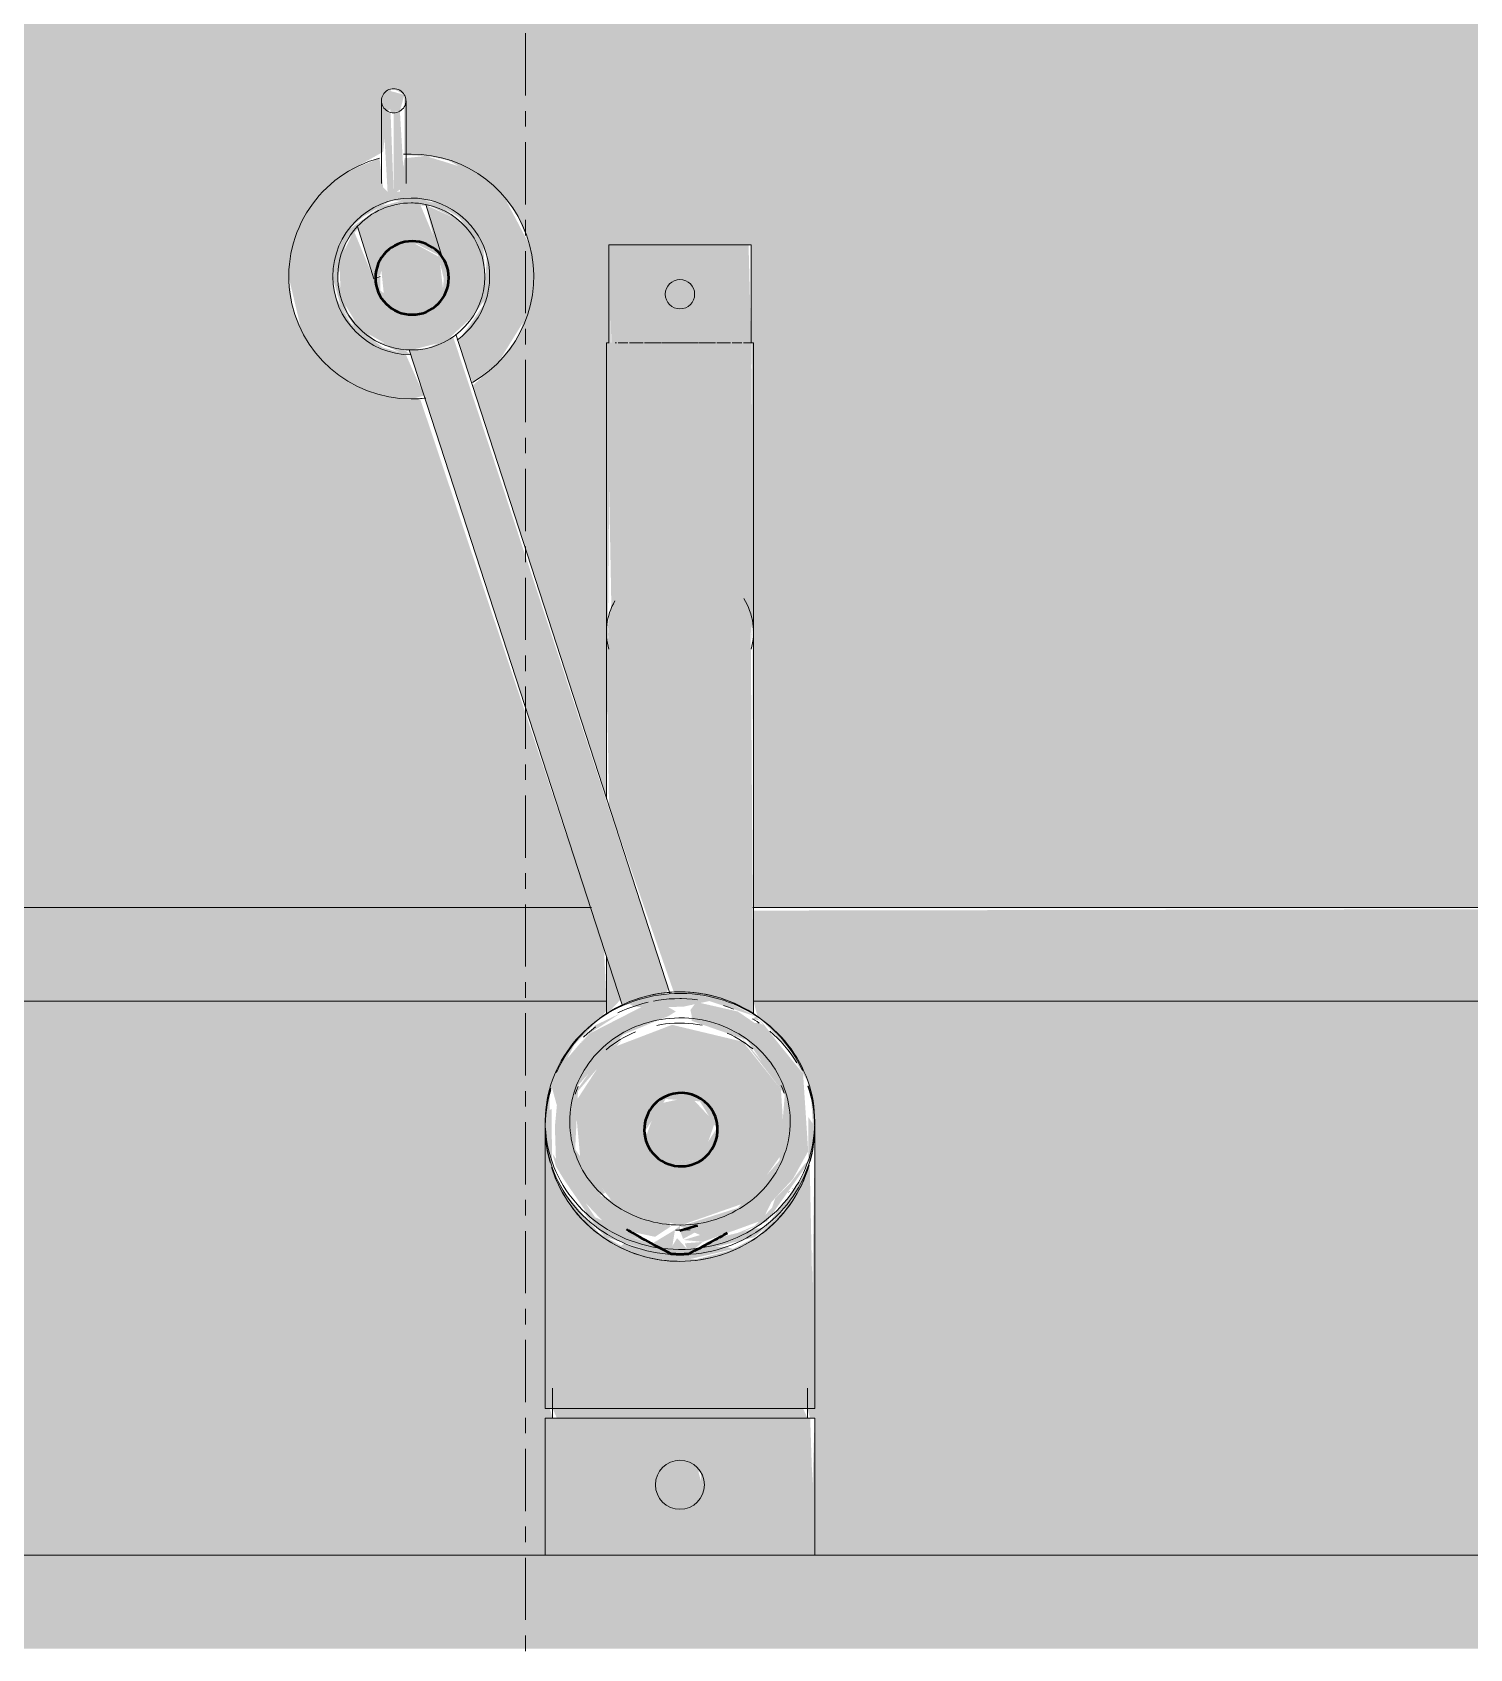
# Model space of a CAD drawing. Header units: inches. Extents: x -4218 to -1814, y 9706 to 12426.
# Drawn here: x -2177.29 to -2165.74, y 10144.82 to 10157.81 of the extents above; entities that cross this region are included whole.
import ezdxf

# ---------------------------------------------------------------- set-up
doc = ezdxf.new("R2010")
doc.units = ezdxf.units.IN
doc.header["$MEASUREMENT"] = 0
doc.linetypes.add('Grid Line 1_2_', pattern=[0.875, 0.5, -0.125, 0.125, -0.125])
for name, color, linetype, lineweight in [('0-1', 7, 'Continuous', 5), ('0-2', 50, 'Continuous', 13), ('A-GENM-1', 11, 'Continuous', 9), ('A-GENM-2', 250, 'Continuous', 9), ('A-GENM-3', 10, 'Continuous', 50), ('P-SANR-FIXT-2', 250, 'Continuous', 9), ('P-SANR-FIXT-3', 55, 'Continuous', 9), ('Q-CASE-1', 9, 'Continuous', 9), ('Q-CASE-3', 250, 'Continuous', 9), ('S-GRID-1', 1, 'Grid Line 1_2_', 9)]:
    doc.layers.add(name, color=color, linetype=linetype, lineweight=lineweight)

# ---------------------------------------------------------------- blocks, each defined once
blk = doc.blocks.new('Vanity Cabinet-Double Door - 33_-V140-FLOOR PLAN - 3RD FLOOR')
at = {"layer": 'Q-CASE-1'}
for points in [[(-7.184, 0), (-15.762, 0), (-15.012, -0.75), (16.488, -0.75), (17.238, 0), (-2.963, 0)], [(16.488, -0.75), (-15.012, -0.75), (-15.012, -5.204), (0.147, -5.204), (0.112, -5.074), (0.054, -5.023), (-0.128, -4.83), (-0.292, -4.553), (-0.318, -4.401), (-0.345, -4.004), (-0.308, -1.931), (-0.286, -1.931), (-0.308, -1.853), (-0.345, -1.853), (-0.308, -0.75), (1.82, -0.75), (1.783, -1.853), (1.761, -1.853), (1.783, -1.931), (1.82, -1.931), (1.783, -4.475), (1.584, -4.855), (1.374, -5.071), (1.328, -5.127), (1.328, -5.204), (16.488, -5.204), (16.488, -3.417)]]:
    blk.add_hatch(color=256, dxfattribs=at).paths.add_polyline_path(points, flags=0)
at = {"layer": 'Q-CASE-3'}
for p, q in [((-0.345, -0.75), (-15.012, -0.75)), ((16.488, -0.75), (1.82, -0.75))]:
    blk.add_line(p, q, dxfattribs=at)
blk = doc.blocks.new('kitchen_faucet_14143 - kitchen_faucet_14143-V166-FLOOR PLAN - 3RD FLOOR')
at = {"layer": 'A-GENM-1'}
h = blk.add_hatch(color=256, dxfattribs=at)
h.paths.add_polyline_path([(0.796, 0), (0.605, 0.544), (0.186, 0.842), (-0.3, 0.811), (-0.682, 0.506), (-0.818, -0.063), (-0.629, -0.558), (-0.194, -0.842), (0.274, -0.799), (0.644, -0.51), (0.781, -0.049)], flags=0)
h.paths.add_polyline_path([(0.837, 0), (0.796, 0), (0.829, -0.04)], flags=0)
h.paths.add_polyline_path([(0.886, 0), (0.858, 0.008), (0.885, -0.001)], flags=0)
h.paths.add_polyline_path([(1.083, 0), (0.984, 0.43), (0.963, 0.368), (0.984, 0.057), (0.896, -0.023), (1.009, -0.091), (0.984, -0.131), (1.003, -0.212), (0.938, -0.446), (0.963, -0.48), (1.046, -0.28)], flags=0)
h.paths.add_polyline_path([(0.851, -0.655), (0.496, -0.956), (0.644, -0.859), (0.83, -0.682)], flags=0)
h.paths.add_polyline_path([(0.851, 0.655), (0.638, 0.864), (0.421, 0.988), (0.536, 0.894), (0.818, 0.678)], flags=0)
h.paths.add_polyline_path([(0.322, -1.029), (-0.142, -1.03), (-0.125, -1.066), (0, -1.083), (0.319, -1.03)], flags=0)
h.paths.add_polyline_path([(0.319, 1.03), (0.28, 1.046), (0, 1.083), (-0.079, 1.03), (0.3, 1.03)], flags=0)
h.paths.add_polyline_path([(0.292, -0.117), (0.036, -0.28), (-0.222, -0.115), (-0.203, 0.16), (0.015, 0.294), (0.27, 0.132), (0.29, -0.094)], flags=0)
h.paths.add_polyline_path([(-0.431, -0.984), (-0.725, -0.754), (-0.481, -0.963), (-0.461, -0.971)], flags=0)
h.paths.add_polyline_path([(-0.447, 0.977), (-0.653, 0.852), (-0.456, 0.971)], flags=0)
h.paths.add_polyline_path([(-0.884, 0.611), (-0.997, 0.398), (-1.066, 0.127), (-1.064, -0.145), (-0.991, -0.413), (-0.963, -0.368), (-0.96, -0.094), (-0.965, 0.032), (-1.009, 0.235), (-0.9, 0.563)], flags=0)
h = blk.add_hatch(color=256, dxfattribs=at)
h.paths.add_polyline_path([(0.955, 0.252), (0.762, 0.699), (0.501, 0.883), (0.278, 1.042), (0.299, 1.003), (0.453, 0.887), (0.578, 0.764), (0.653, 0.739), (0.798, 0.599), (0.938, 0.263)], flags=0)
h.paths.add_polyline_path([(-0.259, 0.842), (-0.326, 0.823), (-0.73, 0.484), (-0.678, 0.521), (-0.271, 0.833)], flags=0)
h.paths.add_polyline_path([(-0.894, 0.094), (-0.935, 0.094), (-0.894, 0.094)], flags=0)
for points in [[(2.264, -1.083), (2.264, 1.083), (0.289, 1.042), (0.66, 0.847), (0.878, 0.63), (0.998, 0.395), (1.065, 0.132), (1.063, -0.149), (0.985, -0.428), (0.851, -0.655), (0.638, -0.864), (0.404, -0.994), (0.28, -1.046), (0, -1.083), (1.083, -1.083)], [(0.536, 0.862), (0.466, 0.938), (0.531, 0.866)], [(2.342, -0.265), (2.342, 1.024), (2.264, 0.989), (2.264, -1.024), (2.342, -0.989), (2.342, -0.28)], [(-3.88, 0.577), (-4.113, 0.57), (-4.169, 0.535), (-3.947, 0.573)], [(-3.975, 0.591), (-4.149, 0.565), (-4.064, 0.578)], [(3.069, -0.051), (3.018, 0.139), (2.929, 0.19), (2.739, 0.139), (2.688, -0.051), (2.827, -0.19), (2.977, -0.17), (3.049, -0.098)], [(-6.587, 0.059), (-6.689, 0.118), (-6.792, 0.059), (-6.748, -0.102), (-6.606, -0.084), (-6.588, 0.054)], [(-0.97, -0.462), (-1.068, -0.112), (-1.111, -0.094), (-6.351, -1.824), (-6.257, -2.026), (-6.24, -2.174), (-1.009, -0.475)], [(0.884, -0.198), (0.803, -0.075), (0.77, -0.084), (0.554, -0.641), (0.531, -0.602), (0.181, -0.842), (-0.333, -0.817), (-0.738, -0.459), (-0.888, -0.094), (-0.925, -0.033), (-0.96, -0.094), (-0.983, -0.267), (-0.745, -0.732), (-0.504, -0.938), (-0.319, -1.03), (-0.17, -0.989), (0, -1.005), (0.309, -0.995), (0.521, -0.829), (0.547, -0.821), (0.805, -0.577), (0.883, -0.212)], [(-5.847, -2.159), (-5.875, -2.056), (-6.208, -2.204), (-6.261, -2.387), (-6.454, -2.644), (-6.669, -2.768), (-6.832, -2.789), (-7.234, -2.638), (-7.315, -2.539), (-7.44, -2.323), (-7.44, -1.996), (-7.308, -1.776), (-7.053, -1.575), (-6.995, -1.551), (-6.603, -1.578), (-6.439, -1.692), (-6.311, -1.783), (-5.979, -1.667), (-6.136, -1.463), (-6.485, -1.247), (-6.577, -1.209), (-6.832, -1.175), (-7.086, -1.209), (-7.44, -1.396), (-7.595, -1.551), (-7.684, -1.667), (-7.8, -2.042), (-7.782, -2.214), (-7.513, -2.25), (-7.513, -2.349), (-7.55, -2.385), (-7.782, -2.414), (-7.684, -2.652), (-7.528, -2.855), (-7.324, -3.012), (-7.086, -3.11), (-6.832, -3.144), (-6.426, -3.048), (-6.34, -3.012), (-6.136, -2.855), (-5.979, -2.652), (-5.881, -2.414), (-5.849, -2.174)], [(-6.202, -2.162), (-6.249, -2.223), (-6.321, -2.454), (-6.528, -2.666), (-6.817, -2.75), (-7.11, -2.68), (-7.313, -2.501), (-7.414, -2.242), (-7.397, -2.002), (-7.288, -1.784), (-7.057, -1.614), (-6.773, -1.572), (-6.5, -1.672), (-6.669, -1.551), (-7.065, -1.58), (-7.217, -1.685), (-7.42, -1.948), (-7.462, -2.159), (-7.398, -2.396), (-7.216, -2.652), (-7.038, -2.734), (-6.814, -2.787), (-6.597, -2.727), (-6.367, -2.572), (-6.21, -2.223), (-6.204, -2.174)], [(-6.241, -2.159), (-6.311, -1.881), (-6.512, -1.664), (-6.773, -1.572), (-7.058, -1.614), (-7.288, -1.784), (-7.406, -2.042), (-6.814, -1.897), (-6.664, -1.91), (-6.528, -2.159), (-6.719, -2.408), (-6.831, -2.408), (-6.814, -2.46), (-7.196, -2.619), (-6.968, -2.734), (-6.667, -2.727), (-6.408, -2.571), (-6.261, -2.31), (-6.242, -2.167)], [(-6.814, -2.46), (-6.843, -2.408), (-6.988, -2.372), (-7.096, -2.119), (-6.988, -1.91), (-7.418, -2.09), (-7.41, -2.28), (-7.313, -2.501), (-7.215, -2.586), (-6.817, -2.461)], [(-8.15, -2.325), (-8.16, -2.25), (-8.292, -2.214), (-8.328, -2.349), (-8.16, -2.326)], [(-7.5, -2.3), (-7.55, -2.214), (-8.16, -2.25), (-8.147, -2.3), (-7.684, -2.3)], [(-7.5, -2.3), (-8.15, -2.325), (-8.15, -2.385), (-7.513, -2.349), (-7.5, -2.3)]]:
    blk.add_hatch(color=256, dxfattribs=at).paths.add_polyline_path(points, flags=0)
h = blk.add_hatch(color=256, dxfattribs=at)
h.paths.add_polyline_path([(3.445, -1.083), (3.445, 1.083), (2.342, 1.046), (2.342, -1.083)], flags=0)
h.paths.add_polyline_path([(3.069, -0.051), (2.977, -0.17), (2.801, -0.164), (2.688, -0.051), (2.78, 0.17), (2.963, 0.17), (3.026, 0.106), (3.055, 0)], flags=0)
h = blk.add_hatch(color=256, dxfattribs=at)
h.paths.add_polyline_path([(0.926, 0.184), (0.752, 0.663), (0.605, 0.736), (0.421, 0.907), (0.198, 1.03), (-0.426, 0.989), (-0.655, 0.802), (-0.812, 0.681), (-0.832, 0.638), (-0.832, 0.601), (-0.925, 0.465), (-1.001, 0.132), (-0.937, 0.084), (-0.894, 0.094), (-0.85, 0.094), (-0.695, 0.539), (-0.256, 0.842), (0.274, 0.799), (0.653, 0.465), (0.801, 0.002), (0.871, 0.162), (0.911, 0.029)], flags=0)
h.paths.add_polyline_path([(0.036, 0.985), (0.036, 0.985), (-0.041, 0.994)], flags=0)
h = blk.add_hatch(color=256, dxfattribs=at)
h.paths.add_polyline_path([(0.984, 0.221), (0.888, 0.6), (0.818, 0.678), (0.816, 0.626), (0.895, 0.292), (0.929, 0.217), (0.965, 0.161), (0.983, 0.217)], flags=0)
h.paths.add_polyline_path([(-0.76, 0.721), (-0.884, 0.611), (-0.861, 0.574), (-0.857, 0.637), (-0.832, 0.665), (-0.765, 0.717)], flags=0)
h = blk.add_hatch(color=256, dxfattribs=at)
h.paths.add_polyline_path([(-6.299, 0.511), (-6.299, 0.571), (-7.087, 0.551), (-7.087, -0.571), (-6.299, -0.551), (-6.299, 0.494)], flags=0)
h.paths.add_polyline_path([(-6.587, 0.059), (-6.627, -0.086), (-6.759, -0.061), (-6.792, 0.059), (-6.689, 0.118)], flags=0)
h = blk.add_hatch(color=256, dxfattribs=at)
h.paths.add_polyline_path([(-0.9, -0.591), (-1.02, -0.478), (-1.366, -0.591), (-0.908, -0.591)], flags=0)
h.paths.add_polyline_path([(-0.9, 0.591), (-3.998, 0.568), (-4.044, 0.591), (-6.299, 0.57), (-6.299, -0.591), (-4.172, -0.551), (-4.113, -0.57), (-3.868, -0.591), (-2.578, -0.57), (-1.076, -0.048), (-1.061, 0.162), (-0.983, 0.432), (-0.901, 0.589)], flags=0)
h.paths.add_polyline_path([(-3.88, -0.577), (-4.043, -0.57), (-3.975, -0.571)], flags=0)
h = blk.add_hatch(color=256, dxfattribs=at)
h.paths.add_polyline_path([(0.292, -0.117), (0.265, 0.177), (-0.033, 0.28), (-0.24, 0.086), (-0.182, -0.178), (0.073, -0.271), (0.27, -0.132)], flags=0)
h.paths.add_polyline_path([(-6.524, -2.152), (-6.672, -1.897), (-6.988, -1.933), (-7.111, -2.159), (-6.967, -2.408), (-6.653, -2.375), (-6.528, -2.159)], flags=0)
h = blk.add_hatch(color=256, dxfattribs=at)
h.paths.add_polyline_path([(0.837, 0), (0.902, 0.025), (0.838, 0.144), (0.825, 0.061)], flags=0)
h.paths.add_polyline_path([(1.021, -0.071), (0.829, -0.04), (0.933, -0.212), (0.938, -0.204)], flags=0)
h.paths.add_polyline_path([(1.021, 0.071), (0.926, 0.184), (0.938, 0.039)], flags=0)
h = blk.add_hatch(color=256, dxfattribs=at)
h.paths.add_polyline_path([(1.009, -0.198), (0.984, -0.131), (0.924, -0.284), (0.787, -0.686), (0.615, -0.821), (0.725, -0.746), (0.888, -0.6), (1.003, -0.212)], flags=0)
h.paths.add_polyline_path([(0.661, -0.752), (0.521, -0.866), (0.65, -0.764)], flags=0)
h.paths.add_polyline_path([(-0.745, -0.732), (-0.908, -0.483), (-0.814, -0.682), (-0.754, -0.725)], flags=0)
h = blk.add_hatch(color=256, dxfattribs=at)
h.paths.add_polyline_path([(0.947, -0.19), (0.869, -0.368), (0.728, -0.682), (0.216, -1.025), (0.319, -0.997), (0.425, -0.932), (0.797, -0.677), (0.943, -0.206)], flags=0)
h.paths.add_polyline_path([(-0.259, -0.842), (-0.693, -0.47), (-0.605, -0.608), (-0.274, -0.842)], flags=0)
at = {"layer": 'A-GENM-2'}
for p, q in [((2.264, 1.083), (0, 1.083)), ((2.264, 1.083), (2.264, -1.083)), ((3.445, 1.083), (2.342, 1.083)), ((2.342, -1.083), (2.342, 1.083)), ((3.445, 1.083), (3.445, -1.083)), ((2.342, 1.024), (2.101, 1.024)), ((-6.299, 0.571), (-7.087, 0.571)), ((-7.087, -0.571), (-7.087, 0.571)), ((-0.9, 0.591), (-6.299, 0.591)), ((-6.299, 0.511), (-6.299, 0.591)), ((-3.975, 0.591), (-4.892, 0.591)), ((-6.299, 0.418), (-6.299, 0.497)), ((-6.299, 0.295), (-6.299, 0.405)), ((-6.299, 0.153), (-6.299, 0.286)), ((-6.299, 0.285), (-6.299, 0.153)), ((-6.299, 0.148), (-6.299, -0.148)), ((-6.299, -0.148), (-6.299, 0.148)), ((-1.072, -0.081), (-6.367, -1.801)), ((0.832, 0), (0.832, -0.036)), ((-6.299, -0.153), (-6.299, -0.285)), ((-6.299, -0.286), (-6.299, -0.153)), ((-6.299, -0.405), (-6.299, -0.295)), ((-6.299, -0.497), (-6.299, -0.418)), ((-6.299, -0.522), (-6.299, -0.511)), ((-6.243, -2.175), (-0.97, -0.462)), ((-7.087, -0.571), (-6.299, -0.571)), ((-6.299, -0.591), (-6.299, -0.57)), ((-6.299, -0.591), (-2.632, -0.591)), ((-4.892, -0.591), (-3.975, -0.591)), ((-1.366, -0.591), (-0.9, -0.591)), ((2.101, -1.024), (2.342, -1.024)), ((0, -1.083), (2.264, -1.083)), ((2.342, -1.083), (3.445, -1.083)), ((-7.411, -2.043), (-6.988, -1.91)), ((-7.579, -2.201), (-8.244, -2.201)), ((-8.244, -2.398), (-7.579, -2.398)), ((-6.814, -2.46), (-7.234, -2.592)), ((-6.831, -2.408), (-6.814, -2.46))]:
    blk.add_line(p, q, dxfattribs=at)
at = {"layer": 'A-GENM-2', "flags": 128}
for points in [[(-0.041, 1.083), (-0.083, 1.082), (-0.124, 1.079), (-0.165, 1.075), (-0.206, 1.069), (-0.247, 1.061), (-0.287, 1.051), (-0.327, 1.04), (-0.367, 1.027), (-0.406, 1.013), (-0.444, 0.996), (-0.482, 0.979), (-0.519, 0.959), (-0.555, 0.938), (-0.59, 0.916), (-0.625, 0.892), (-0.658, 0.867), (-0.691, 0.84), (-0.722, 0.812), (-0.752, 0.783), (-0.781, 0.752), (-0.809, 0.721), (-0.836, 0.688), (-0.862, 0.654), (-0.886, 0.619), (-0.909, 0.583), (-0.93, 0.546), (-0.95, 0.508), (-0.969, 0.47), (-0.986, 0.431), (-1.001, 0.391), (-1.015, 0.35), (-1.028, 0.309), (-1.039, 0.267), (-1.048, 0.225), (-1.056, 0.183), (-1.062, 0.141), (-1.066, 0.098), (-1.069, 0.055), (-1.07, 0.012), (-1.07, 0)], [(0.269, 1.049), (0.227, 1.059), (0.184, 1.067), (0.141, 1.073), (0.098, 1.078), (0.055, 1.081), (0.012, 1.083), (-0.032, 1.082), (-0.075, 1.08), (-0.118, 1.076), (-0.161, 1.071), (-0.204, 1.063), (-0.246, 1.054), (-0.288, 1.044), (-0.329, 1.031)], [(0.269, 1.049), (0.227, 1.059), (0.184, 1.067), (0.141, 1.073), (0.098, 1.078), (0.055, 1.081), (0.012, 1.083), (-0.032, 1.082), (-0.075, 1.08), (-0.118, 1.076), (-0.161, 1.071), (-0.204, 1.063), (-0.246, 1.054), (-0.288, 1.044), (-0.329, 1.031)], [(0.269, 1.049), (0.227, 1.059), (0.184, 1.067), (0.141, 1.073), (0.098, 1.078), (0.055, 1.081), (0.012, 1.083), (-0.032, 1.082), (-0.075, 1.08), (-0.118, 1.076), (-0.161, 1.071), (-0.204, 1.063), (-0.246, 1.054), (-0.288, 1.044), (-0.329, 1.031)], [(0.269, 1.049), (0.227, 1.059), (0.184, 1.067), (0.141, 1.073), (0.098, 1.078), (0.055, 1.081), (0.012, 1.083), (-0.032, 1.082), (-0.075, 1.08), (-0.118, 1.076), (-0.161, 1.071), (-0.204, 1.063), (-0.246, 1.054), (-0.288, 1.044), (-0.329, 1.031)], [(0.269, 1.049), (0.227, 1.059), (0.184, 1.067), (0.141, 1.073), (0.098, 1.078), (0.055, 1.081), (0.012, 1.083), (-0.032, 1.082), (-0.075, 1.08), (-0.118, 1.076), (-0.161, 1.071), (-0.204, 1.063), (-0.246, 1.054), (-0.288, 1.044), (-0.329, 1.031)], [(0.269, 1.049), (0.227, 1.059), (0.184, 1.067), (0.141, 1.073), (0.098, 1.078), (0.055, 1.081), (0.012, 1.083), (-0.032, 1.082), (-0.075, 1.08), (-0.118, 1.076), (-0.161, 1.071), (-0.204, 1.063), (-0.246, 1.054), (-0.288, 1.044), (-0.329, 1.031)], [(0, 1.083), (-0.041, 1.082), (-0.083, 1.079), (-0.124, 1.075), (-0.165, 1.069), (-0.206, 1.061), (-0.246, 1.051), (-0.286, 1.04), (-0.325, 1.027)], [(0.988, 0), (0.987, 0.043), (0.984, 0.086), (0.98, 0.129), (0.975, 0.172), (0.967, 0.214), (0.958, 0.256), (0.948, 0.298), (0.936, 0.339), (0.922, 0.38), (0.907, 0.42), (0.891, 0.459), (0.872, 0.498), (0.853, 0.536), (0.832, 0.573), (0.809, 0.609), (0.786, 0.644), (0.76, 0.679), (0.734, 0.712), (0.706, 0.744), (0.678, 0.775), (0.647, 0.804), (0.616, 0.833), (0.584, 0.86), (0.551, 0.885), (0.517, 0.91), (0.482, 0.932), (0.446, 0.954), (0.409, 0.974), (0.371, 0.992), (0.333, 1.008), (0.294, 1.023), (0.255, 1.037), (0.215, 1.048), (0.175, 1.058), (0.134, 1.067), (0.094, 1.073), (0.052, 1.078), (0.011, 1.081), (-0.03, 1.083), (-0.041, 1.083)], [(1.029, 0), (1.028, 0.043), (1.026, 0.086), (1.022, 0.129), (1.016, 0.172), (1.009, 0.214), (1, 0.256), (0.989, 0.298), (0.977, 0.339), (0.964, 0.38), (0.949, 0.42), (0.932, 0.459), (0.914, 0.498), (0.894, 0.536), (0.873, 0.573), (0.851, 0.609), (0.827, 0.644), (0.802, 0.679), (0.775, 0.712), (0.748, 0.744), (0.719, 0.775), (0.689, 0.804), (0.658, 0.833), (0.626, 0.86), (0.592, 0.885), (0.558, 0.91), (0.523, 0.932), (0.487, 0.954), (0.45, 0.974), (0.413, 0.992), (0.375, 1.008), (0.336, 1.023), (0.297, 1.037), (0.257, 1.048), (0.216, 1.058), (0.176, 1.067), (0.135, 1.073), (0.094, 1.078), (0.053, 1.081), (0.011, 1.083), (0, 1.083)], [(-0.451, 0.984), (-0.49, 0.966), (-0.528, 0.945), (-0.565, 0.923), (-0.602, 0.9), (-0.637, 0.875), (-0.672, 0.849), (-0.705, 0.822), (-0.737, 0.793), (-0.768, 0.763), (-0.798, 0.731), (-0.827, 0.699), (-0.854, 0.665), (-0.88, 0.63), (-0.905, 0.595), (-0.928, 0.558), (-0.949, 0.521), (-0.969, 0.482), (-0.988, 0.443), (-1.005, 0.403), (-1.02, 0.363), (-1.034, 0.322), (-1.046, 0.28), (-1.056, 0.238), (-1.065, 0.196), (-1.072, 0.153), (-1.077, 0.11), (-1.081, 0.067), (-1.082, 0.023), (-1.083, 0)], [(-0.451, 0.984), (-0.49, 0.966), (-0.528, 0.945), (-0.565, 0.923), (-0.602, 0.9), (-0.637, 0.875), (-0.672, 0.849), (-0.705, 0.822), (-0.737, 0.793), (-0.768, 0.763), (-0.798, 0.731), (-0.827, 0.699), (-0.854, 0.665)], [(-0.451, 0.984), (-0.49, 0.966), (-0.528, 0.945), (-0.565, 0.923), (-0.602, 0.9), (-0.637, 0.875), (-0.672, 0.849), (-0.705, 0.822), (-0.737, 0.793), (-0.768, 0.763), (-0.798, 0.731), (-0.827, 0.699), (-0.854, 0.665)], [(-0.451, 0.984), (-0.49, 0.966), (-0.528, 0.945), (-0.565, 0.923), (-0.602, 0.9), (-0.637, 0.875), (-0.672, 0.849), (-0.705, 0.822), (-0.737, 0.793), (-0.768, 0.763), (-0.798, 0.731), (-0.827, 0.699), (-0.854, 0.665)], [(-0.451, 0.984), (-0.49, 0.966), (-0.528, 0.945), (-0.565, 0.923), (-0.602, 0.9), (-0.637, 0.875), (-0.672, 0.849), (-0.705, 0.822), (-0.737, 0.793), (-0.768, 0.763), (-0.798, 0.731), (-0.827, 0.699), (-0.854, 0.665)], [(-0.451, 0.984), (-0.49, 0.966), (-0.528, 0.945), (-0.565, 0.923), (-0.602, 0.9), (-0.637, 0.875), (-0.672, 0.849), (-0.705, 0.822), (-0.737, 0.793), (-0.768, 0.763), (-0.798, 0.731), (-0.827, 0.699), (-0.854, 0.665)], [(-0.513, 0.938), (-0.549, 0.916), (-0.583, 0.892), (-0.617, 0.867), (-0.649, 0.84), (-0.681, 0.812), (-0.711, 0.783), (-0.74, 0.752), (-0.768, 0.721)], [(1.083, 0), (1.082, 0.043), (1.079, 0.087), (1.075, 0.13), (1.069, 0.172), (1.061, 0.215), (1.052, 0.257), (1.041, 0.299), (1.028, 0.341), (1.013, 0.381), (0.997, 0.422), (0.98, 0.461), (0.96, 0.5), (0.94, 0.538), (0.917, 0.575), (0.894, 0.611), (0.868, 0.647), (0.842, 0.681), (0.814, 0.714), (0.785, 0.746), (0.754, 0.777), (0.723, 0.806), (0.69, 0.834), (0.656, 0.861), (0.621, 0.887), (0.585, 0.911), (0.548, 0.934), (0.51, 0.955), (0.472, 0.975), (0.432, 0.993), (0.392, 1.009), (0.352, 1.024), (0.31, 1.037)], [(0.868, 0.647), (0.842, 0.681), (0.814, 0.714), (0.785, 0.746), (0.754, 0.777), (0.723, 0.806), (0.69, 0.834), (0.656, 0.861), (0.621, 0.887), (0.585, 0.911), (0.548, 0.934), (0.51, 0.955), (0.472, 0.975), (0.432, 0.993), (0.392, 1.009)], [(0.868, 0.647), (0.842, 0.681), (0.814, 0.714), (0.785, 0.746), (0.754, 0.777), (0.723, 0.806), (0.69, 0.834), (0.656, 0.861), (0.621, 0.887), (0.585, 0.911), (0.548, 0.934), (0.51, 0.955), (0.472, 0.975), (0.432, 0.993), (0.392, 1.009)], [(0.868, 0.647), (0.842, 0.681), (0.814, 0.714), (0.785, 0.746), (0.754, 0.777), (0.723, 0.806), (0.69, 0.834), (0.656, 0.861), (0.621, 0.887), (0.585, 0.911), (0.548, 0.934), (0.51, 0.955), (0.472, 0.975), (0.432, 0.993), (0.392, 1.009)], [(0.868, 0.647), (0.842, 0.681), (0.814, 0.714), (0.785, 0.746), (0.754, 0.777), (0.723, 0.806), (0.69, 0.834), (0.656, 0.861), (0.621, 0.887), (0.585, 0.911), (0.548, 0.934), (0.51, 0.955), (0.472, 0.975), (0.432, 0.993), (0.392, 1.009)], [(0.868, 0.647), (0.842, 0.681), (0.814, 0.714), (0.785, 0.746), (0.754, 0.777), (0.723, 0.806), (0.69, 0.834), (0.656, 0.861), (0.621, 0.887), (0.585, 0.911), (0.548, 0.934), (0.51, 0.955), (0.472, 0.975), (0.432, 0.993), (0.392, 1.009)], [(-0.874, 0), (-0.873, 0.036), (-0.871, 0.071), (-0.868, 0.107), (-0.863, 0.142), (-0.857, 0.177), (-0.849, 0.212), (-0.841, 0.246), (-0.831, 0.28), (-0.82, 0.314), (-0.807, 0.347), (-0.793, 0.379), (-0.779, 0.411), (-0.762, 0.442), (-0.745, 0.473), (-0.727, 0.502), (-0.707, 0.531), (-0.687, 0.559), (-0.665, 0.586), (-0.643, 0.612), (-0.619, 0.637), (-0.595, 0.661), (-0.57, 0.685), (-0.543, 0.706), (-0.517, 0.727), (-0.489, 0.747), (-0.461, 0.765), (-0.432, 0.782), (-0.402, 0.798), (-0.372, 0.813), (-0.341, 0.826), (-0.31, 0.838), (-0.279, 0.849), (-0.247, 0.858), (-0.214, 0.866), (-0.182, 0.873), (-0.149, 0.878), (-0.116, 0.882), (-0.083, 0.885), (-0.05, 0.886), (-0.041, 0.886)], [(-0.33, 0.813), (-0.3, 0.826), (-0.269, 0.838)], [(-0.041, 0.886), (-0.008, 0.885), (0.025, 0.883), (0.058, 0.88), (0.09, 0.875), (0.123, 0.868), (0.155, 0.861), (0.187, 0.852), (0.219, 0.841), (0.25, 0.83), (0.281, 0.817), (0.311, 0.802), (0.341, 0.787), (0.37, 0.77), (0.399, 0.752), (0.426, 0.733), (0.453, 0.712), (0.48, 0.691), (0.505, 0.668), (0.53, 0.644), (0.554, 0.619), (0.577, 0.593), (0.598, 0.567), (0.619, 0.539), (0.639, 0.51), (0.658, 0.481), (0.675, 0.45), (0.692, 0.42), (0.707, 0.388), (0.721, 0.356), (0.734, 0.323), (0.745, 0.289), (0.755, 0.255), (0.764, 0.221), (0.772, 0.186), (0.779, 0.151), (0.784, 0.116), (0.787, 0.081), (0.79, 0.045), (0.791, 0.01), (0.791, 0)], [(-0.88, 0.63), (-0.905, 0.595), (-0.928, 0.558), (-0.949, 0.521), (-0.969, 0.482), (-0.988, 0.443), (-1.005, 0.403), (-1.02, 0.363), (-1.034, 0.322), (-1.046, 0.28), (-1.056, 0.238), (-1.065, 0.196), (-1.072, 0.153), (-1.077, 0.11), (-1.081, 0.067), (-1.082, 0.023), (-1.083, 0)], [(-0.88, 0.63), (-0.905, 0.595), (-0.928, 0.558), (-0.949, 0.521), (-0.969, 0.482), (-0.988, 0.443), (-1.005, 0.403), (-1.02, 0.363), (-1.034, 0.322), (-1.046, 0.28), (-1.056, 0.238), (-1.065, 0.196), (-1.072, 0.153), (-1.077, 0.11), (-1.081, 0.067), (-1.082, 0.023), (-1.083, 0)], [(-0.88, 0.63), (-0.905, 0.595), (-0.928, 0.558), (-0.949, 0.521), (-0.969, 0.482), (-0.988, 0.443), (-1.005, 0.403), (-1.02, 0.363), (-1.034, 0.322), (-1.046, 0.28), (-1.056, 0.238), (-1.065, 0.196), (-1.072, 0.153), (-1.077, 0.11), (-1.081, 0.067), (-1.082, 0.023), (-1.083, 0)], [(-0.88, 0.63), (-0.905, 0.595), (-0.928, 0.558), (-0.949, 0.521), (-0.969, 0.482), (-0.988, 0.443), (-1.005, 0.403), (-1.02, 0.363), (-1.034, 0.322), (-1.046, 0.28), (-1.056, 0.238), (-1.065, 0.196), (-1.072, 0.153), (-1.077, 0.11), (-1.081, 0.067), (-1.082, 0.023), (-1.083, 0)], [(-0.88, 0.63), (-0.905, 0.595), (-0.928, 0.558), (-0.949, 0.521), (-0.969, 0.482), (-0.988, 0.443), (-1.005, 0.403), (-1.02, 0.363), (-1.034, 0.322), (-1.046, 0.28), (-1.056, 0.238), (-1.065, 0.196), (-1.072, 0.153), (-1.077, 0.11), (-1.081, 0.067), (-1.082, 0.023), (-1.083, 0)], [(-0.832, 0.637), (-0.844, 0.619), (-0.867, 0.583)], [(-0.752, 0.379), (-0.737, 0.411), (-0.721, 0.442), (-0.704, 0.473), (-0.685, 0.502), (-0.666, 0.531), (-0.645, 0.559), (-0.624, 0.586)], [(1.083, 0), (1.082, 0.043), (1.079, 0.087), (1.075, 0.13), (1.069, 0.172), (1.061, 0.215), (1.052, 0.257), (1.041, 0.299), (1.028, 0.341), (1.013, 0.381), (0.997, 0.422), (0.98, 0.461), (0.96, 0.5), (0.94, 0.538), (0.917, 0.575), (0.894, 0.611)], [(1.083, 0), (1.082, 0.043), (1.079, 0.087), (1.075, 0.13), (1.069, 0.172), (1.061, 0.215), (1.052, 0.257), (1.041, 0.299), (1.028, 0.341), (1.013, 0.381), (0.997, 0.422), (0.98, 0.461), (0.96, 0.5), (0.94, 0.538), (0.917, 0.575), (0.894, 0.611)], [(1.083, 0), (1.082, 0.043), (1.079, 0.087), (1.075, 0.13), (1.069, 0.172), (1.061, 0.215), (1.052, 0.257), (1.041, 0.299), (1.028, 0.341), (1.013, 0.381), (0.997, 0.422), (0.98, 0.461), (0.96, 0.5), (0.94, 0.538), (0.917, 0.575), (0.894, 0.611)], [(1.083, 0), (1.082, 0.043), (1.079, 0.087), (1.075, 0.13), (1.069, 0.172), (1.061, 0.215), (1.052, 0.257), (1.041, 0.299), (1.028, 0.341), (1.013, 0.381), (0.997, 0.422), (0.98, 0.461), (0.96, 0.5), (0.94, 0.538), (0.917, 0.575), (0.894, 0.611)], [(1.083, 0), (1.082, 0.043), (1.079, 0.087), (1.075, 0.13), (1.069, 0.172), (1.061, 0.215), (1.052, 0.257), (1.041, 0.299), (1.028, 0.341), (1.013, 0.381), (0.997, 0.422), (0.98, 0.461), (0.96, 0.5), (0.94, 0.538), (0.917, 0.575), (0.894, 0.611)], [(-0.944, 0.431), (-0.96, 0.391), (-0.974, 0.35)], [(-1.02, 0.141), (-1.025, 0.098), (-1.028, 0.055), (-1.029, 0.012), (-1.029, 0)], [(-0.832, 0), (-0.832, 0.036), (-0.83, 0.071), (-0.826, 0.107), (-0.821, 0.142), (-0.815, 0.177)], [(0.829, 0.081), (0.831, 0.045), (0.832, 0.01), (0.832, 0)], [(-1.083, 0), (-1.082, -0.043), (-1.079, -0.087), (-1.075, -0.13), (-1.069, -0.172), (-1.061, -0.215), (-1.052, -0.257), (-1.041, -0.299), (-1.028, -0.341), (-1.013, -0.381), (-0.997, -0.422), (-0.98, -0.461), (-0.96, -0.5), (-0.94, -0.538), (-0.917, -0.575), (-0.894, -0.611), (-0.868, -0.647)], [(-1.083, 0), (-1.082, -0.043), (-1.079, -0.087), (-1.075, -0.13), (-1.069, -0.172), (-1.061, -0.215), (-1.052, -0.257), (-1.041, -0.299), (-1.028, -0.341), (-1.013, -0.381), (-0.997, -0.422), (-0.98, -0.461), (-0.96, -0.5), (-0.94, -0.538), (-0.917, -0.575), (-0.894, -0.611)], [(-1.083, 0), (-1.082, -0.043), (-1.079, -0.087), (-1.075, -0.13), (-1.069, -0.172), (-1.061, -0.215), (-1.052, -0.257), (-1.041, -0.299), (-1.028, -0.341), (-1.013, -0.381), (-0.997, -0.422), (-0.98, -0.461), (-0.96, -0.5), (-0.94, -0.538), (-0.917, -0.575), (-0.894, -0.611)], [(-1.083, 0), (-1.082, -0.043), (-1.079, -0.087), (-1.075, -0.13), (-1.069, -0.172), (-1.061, -0.215), (-1.052, -0.257), (-1.041, -0.299), (-1.028, -0.341), (-1.013, -0.381), (-0.997, -0.422), (-0.98, -0.461), (-0.96, -0.5), (-0.94, -0.538), (-0.917, -0.575), (-0.894, -0.611)], [(-1.083, 0), (-1.082, -0.043), (-1.079, -0.087), (-1.075, -0.13), (-1.069, -0.172), (-1.061, -0.215), (-1.052, -0.257), (-1.041, -0.299), (-1.028, -0.341), (-1.013, -0.381), (-0.997, -0.422), (-0.98, -0.461), (-0.96, -0.5), (-0.94, -0.538), (-0.917, -0.575), (-0.894, -0.611)], [(-1.083, 0), (-1.082, -0.043), (-1.079, -0.087), (-1.075, -0.13), (-1.069, -0.172), (-1.061, -0.215), (-1.052, -0.257), (-1.041, -0.299), (-1.028, -0.341), (-1.013, -0.381), (-0.997, -0.422), (-0.98, -0.461), (-0.96, -0.5), (-0.94, -0.538), (-0.917, -0.575), (-0.894, -0.611)], [(-1.07, 0), (-1.07, -0.043), (-1.067, -0.086), (-1.063, -0.129), (-1.057, -0.172), (-1.05, -0.214), (-1.041, -0.256), (-1.031, -0.298), (-1.019, -0.339), (-1.005, -0.38), (-0.99, -0.42), (-0.973, -0.459), (-0.955, -0.498), (-0.936, -0.536), (-0.915, -0.573), (-0.892, -0.609), (-0.868, -0.644), (-0.843, -0.679), (-0.817, -0.712), (-0.789, -0.744), (-0.76, -0.775), (-0.73, -0.804), (-0.699, -0.833), (-0.667, -0.86), (-0.634, -0.885), (-0.599, -0.91), (-0.564, -0.932), (-0.528, -0.954), (-0.492, -0.974), (-0.454, -0.992), (-0.416, -1.008), (-0.377, -1.023), (-0.338, -1.037), (-0.298, -1.048), (-0.258, -1.058), (-0.217, -1.067), (-0.176, -1.073), (-0.135, -1.078), (-0.094, -1.081), (-0.053, -1.083), (-0.041, -1.083)], [(-1.029, 0), (-1.028, -0.043), (-1.026, -0.086), (-1.022, -0.129), (-1.016, -0.172), (-1.009, -0.214)], [(-0.041, -0.886), (-0.074, -0.885), (-0.107, -0.883), (-0.14, -0.88), (-0.173, -0.875), (-0.206, -0.868), (-0.238, -0.861), (-0.27, -0.852), (-0.302, -0.841), (-0.333, -0.83), (-0.364, -0.817), (-0.394, -0.802), (-0.424, -0.787), (-0.453, -0.77), (-0.481, -0.752), (-0.509, -0.733), (-0.536, -0.712), (-0.563, -0.691), (-0.588, -0.668), (-0.613, -0.644), (-0.636, -0.619), (-0.659, -0.593), (-0.681, -0.567), (-0.702, -0.539), (-0.722, -0.51), (-0.74, -0.481), (-0.758, -0.45), (-0.774, -0.42), (-0.79, -0.388), (-0.804, -0.356), (-0.816, -0.323), (-0.828, -0.289), (-0.838, -0.255), (-0.847, -0.221), (-0.855, -0.186), (-0.861, -0.151), (-0.866, -0.116), (-0.87, -0.081), (-0.872, -0.045), (-0.874, -0.01), (-0.874, 0)], [(-0.814, -0.186), (-0.82, -0.151), (-0.825, -0.116), (-0.829, -0.081), (-0.831, -0.045), (-0.832, -0.01), (-0.832, 0)], [(-0.041, -1.083), (0, -1.082), (0.041, -1.079), (0.082, -1.075), (0.123, -1.069), (0.164, -1.061), (0.204, -1.051), (0.244, -1.04), (0.284, -1.027), (0.323, -1.013), (0.361, -0.996), (0.399, -0.979), (0.436, -0.959), (0.472, -0.938), (0.507, -0.916), (0.542, -0.892), (0.575, -0.867), (0.608, -0.84), (0.639, -0.812), (0.67, -0.783), (0.699, -0.752), (0.727, -0.721), (0.753, -0.688), (0.779, -0.654), (0.803, -0.619), (0.826, -0.583), (0.847, -0.546), (0.867, -0.508), (0.886, -0.47), (0.903, -0.431), (0.918, -0.391), (0.932, -0.35), (0.945, -0.309), (0.956, -0.267), (0.965, -0.225), (0.973, -0.183), (0.979, -0.141), (0.983, -0.098), (0.986, -0.055), (0.988, -0.012), (0.988, 0)], [(0.791, 0), (0.79, -0.036), (0.788, -0.071), (0.785, -0.107), (0.78, -0.142), (0.774, -0.177), (0.767, -0.212), (0.758, -0.246), (0.748, -0.28), (0.737, -0.314), (0.724, -0.347), (0.711, -0.379), (0.696, -0.411), (0.68, -0.442), (0.662, -0.473), (0.644, -0.502), (0.625, -0.531), (0.604, -0.559), (0.583, -0.586), (0.56, -0.612), (0.536, -0.637), (0.512, -0.661), (0.487, -0.685), (0.461, -0.706), (0.434, -0.727), (0.406, -0.747), (0.378, -0.765), (0.349, -0.782), (0.319, -0.798), (0.289, -0.813), (0.258, -0.826), (0.227, -0.838), (0.196, -0.849), (0.164, -0.858), (0.132, -0.866), (0.099, -0.873), (0.066, -0.878), (0.034, -0.882), (0.001, -0.885), (-0.032, -0.886), (-0.041, -0.886)], [(0, -1.083), (0.041, -1.082), (0.083, -1.079), (0.124, -1.075), (0.165, -1.069), (0.206, -1.061), (0.246, -1.051), (0.286, -1.04), (0.325, -1.027), (0.364, -1.013), (0.403, -0.996), (0.44, -0.979), (0.477, -0.959), (0.513, -0.938), (0.549, -0.916), (0.583, -0.892), (0.617, -0.867), (0.649, -0.84), (0.681, -0.812), (0.711, -0.783), (0.74, -0.752), (0.768, -0.721), (0.795, -0.688), (0.82, -0.654), (0.844, -0.619), (0.867, -0.583), (0.889, -0.546), (0.909, -0.508), (0.927, -0.47), (0.944, -0.431), (0.96, -0.391), (0.974, -0.35), (0.986, -0.309), (0.997, -0.267), (1.006, -0.225), (1.014, -0.183), (1.02, -0.141), (1.025, -0.098), (1.028, -0.055), (1.029, -0.012), (1.029, 0)], [(0.329, -1.031), (0.37, -1.017), (0.411, -1.002), (0.451, -0.984), (0.49, -0.966), (0.528, -0.945), (0.565, -0.923), (0.602, -0.9), (0.637, -0.875), (0.672, -0.849), (0.705, -0.822), (0.737, -0.793), (0.768, -0.763), (0.798, -0.731), (0.827, -0.699), (0.854, -0.665), (0.88, -0.63), (0.905, -0.595), (0.928, -0.558), (0.949, -0.521), (0.969, -0.482), (0.988, -0.443), (1.005, -0.403), (1.02, -0.363), (1.034, -0.322), (1.046, -0.28), (1.056, -0.238), (1.065, -0.196), (1.072, -0.153), (1.077, -0.11), (1.081, -0.067), (1.082, -0.023), (1.083, 0)], [(0.88, -0.63), (0.905, -0.595), (0.928, -0.558), (0.949, -0.521), (0.969, -0.482), (0.988, -0.443), (1.005, -0.403), (1.02, -0.363), (1.034, -0.322), (1.046, -0.28), (1.056, -0.238), (1.065, -0.196), (1.072, -0.153), (1.077, -0.11), (1.081, -0.067), (1.082, -0.023), (1.083, 0)], [(0.88, -0.63), (0.905, -0.595), (0.928, -0.558), (0.949, -0.521), (0.969, -0.482), (0.988, -0.443), (1.005, -0.403), (1.02, -0.363), (1.034, -0.322), (1.046, -0.28), (1.056, -0.238), (1.065, -0.196), (1.072, -0.153), (1.077, -0.11), (1.081, -0.067), (1.082, -0.023), (1.083, 0)], [(0.88, -0.63), (0.905, -0.595), (0.928, -0.558), (0.949, -0.521), (0.969, -0.482), (0.988, -0.443), (1.005, -0.403), (1.02, -0.363), (1.034, -0.322), (1.046, -0.28), (1.056, -0.238), (1.065, -0.196), (1.072, -0.153), (1.077, -0.11), (1.081, -0.067), (1.082, -0.023), (1.083, 0)], [(0.88, -0.63), (0.905, -0.595), (0.928, -0.558), (0.949, -0.521), (0.969, -0.482), (0.988, -0.443), (1.005, -0.403), (1.02, -0.363), (1.034, -0.322), (1.046, -0.28), (1.056, -0.238), (1.065, -0.196), (1.072, -0.153), (1.077, -0.11), (1.081, -0.067), (1.082, -0.023), (1.083, 0)], [(0.88, -0.63), (0.905, -0.595), (0.928, -0.558), (0.949, -0.521), (0.969, -0.482), (0.988, -0.443), (1.005, -0.403), (1.02, -0.363), (1.034, -0.322), (1.046, -0.28), (1.056, -0.238), (1.065, -0.196), (1.072, -0.153), (1.077, -0.11), (1.081, -0.067), (1.082, -0.023), (1.083, 0)], [(-1, -0.256), (-0.989, -0.298), (-0.977, -0.339), (-0.964, -0.38), (-0.949, -0.42), (-0.932, -0.459), (-0.914, -0.498)], [(-0.618, -0.593), (-0.64, -0.567), (-0.661, -0.539), (-0.68, -0.51), (-0.699, -0.481), (-0.717, -0.45), (-0.733, -0.42), (-0.748, -0.388), (-0.762, -0.356)], [(-0.842, -0.681), (-0.814, -0.714), (-0.785, -0.746), (-0.754, -0.777), (-0.723, -0.806), (-0.69, -0.834), (-0.656, -0.861), (-0.621, -0.887), (-0.585, -0.911), (-0.548, -0.934), (-0.51, -0.955), (-0.472, -0.975)], [(-0.842, -0.681), (-0.814, -0.714), (-0.785, -0.746), (-0.754, -0.777), (-0.723, -0.806), (-0.69, -0.834), (-0.656, -0.861), (-0.621, -0.887), (-0.585, -0.911), (-0.548, -0.934), (-0.51, -0.955), (-0.472, -0.975)], [(-0.842, -0.681), (-0.814, -0.714), (-0.785, -0.746), (-0.754, -0.777), (-0.723, -0.806), (-0.69, -0.834), (-0.656, -0.861), (-0.621, -0.887), (-0.585, -0.911), (-0.548, -0.934), (-0.51, -0.955), (-0.472, -0.975)], [(-0.842, -0.681), (-0.814, -0.714), (-0.785, -0.746), (-0.754, -0.777), (-0.723, -0.806), (-0.69, -0.834), (-0.656, -0.861), (-0.621, -0.887), (-0.585, -0.911), (-0.548, -0.934), (-0.51, -0.955), (-0.472, -0.975)], [(-0.842, -0.681), (-0.814, -0.714), (-0.785, -0.746), (-0.754, -0.777), (-0.723, -0.806), (-0.69, -0.834), (-0.656, -0.861), (-0.621, -0.887), (-0.585, -0.911), (-0.548, -0.934), (-0.51, -0.955), (-0.472, -0.975)], [(-0.842, -0.681), (-0.814, -0.714), (-0.785, -0.746), (-0.754, -0.777), (-0.723, -0.806), (-0.69, -0.834), (-0.656, -0.861), (-0.621, -0.887), (-0.585, -0.911), (-0.548, -0.934), (-0.51, -0.955), (-0.472, -0.975)], [(-0.802, -0.679), (-0.775, -0.712), (-0.748, -0.744), (-0.719, -0.775)], [(0.411, -1.002), (0.451, -0.984), (0.49, -0.966), (0.528, -0.945), (0.565, -0.923), (0.602, -0.9), (0.637, -0.875), (0.672, -0.849), (0.705, -0.822), (0.737, -0.793), (0.768, -0.763), (0.798, -0.731), (0.827, -0.699), (0.854, -0.665)], [(0.411, -1.002), (0.451, -0.984), (0.49, -0.966), (0.528, -0.945), (0.565, -0.923), (0.602, -0.9), (0.637, -0.875), (0.672, -0.849), (0.705, -0.822), (0.737, -0.793), (0.768, -0.763), (0.798, -0.731), (0.827, -0.699), (0.854, -0.665)], [(0.411, -1.002), (0.451, -0.984), (0.49, -0.966), (0.528, -0.945), (0.565, -0.923), (0.602, -0.9), (0.637, -0.875), (0.672, -0.849), (0.705, -0.822), (0.737, -0.793), (0.768, -0.763), (0.798, -0.731), (0.827, -0.699), (0.854, -0.665)], [(0.411, -1.002), (0.451, -0.984), (0.49, -0.966), (0.528, -0.945), (0.565, -0.923), (0.602, -0.9), (0.637, -0.875), (0.672, -0.849), (0.705, -0.822), (0.737, -0.793), (0.768, -0.763), (0.798, -0.731), (0.827, -0.699), (0.854, -0.665)], [(0.411, -1.002), (0.451, -0.984), (0.49, -0.966), (0.528, -0.945), (0.565, -0.923), (0.602, -0.9), (0.637, -0.875), (0.672, -0.849), (0.705, -0.822), (0.737, -0.793), (0.768, -0.763), (0.798, -0.731), (0.827, -0.699), (0.854, -0.665)], [(-0.26, -0.841), (-0.291, -0.83), (-0.322, -0.817)], [(-0.31, -1.037), (-0.269, -1.049), (-0.227, -1.059), (-0.184, -1.067), (-0.141, -1.073), (-0.098, -1.078), (-0.055, -1.081), (-0.012, -1.083), (0.032, -1.082), (0.075, -1.08), (0.118, -1.076), (0.161, -1.071), (0.204, -1.063), (0.246, -1.054), (0.288, -1.044)], [(-0.31, -1.037), (-0.269, -1.049), (-0.227, -1.059), (-0.184, -1.067), (-0.141, -1.073), (-0.098, -1.078), (-0.055, -1.081), (-0.012, -1.083), (0.032, -1.082), (0.075, -1.08), (0.118, -1.076), (0.161, -1.071), (0.204, -1.063), (0.246, -1.054), (0.288, -1.044)], [(-0.31, -1.037), (-0.269, -1.049), (-0.227, -1.059), (-0.184, -1.067), (-0.141, -1.073), (-0.098, -1.078), (-0.055, -1.081), (-0.012, -1.083), (0.032, -1.082), (0.075, -1.08), (0.118, -1.076), (0.161, -1.071), (0.204, -1.063), (0.246, -1.054), (0.288, -1.044)], [(-0.31, -1.037), (-0.269, -1.049), (-0.227, -1.059), (-0.184, -1.067), (-0.141, -1.073), (-0.098, -1.078), (-0.055, -1.081), (-0.012, -1.083), (0.032, -1.082), (0.075, -1.08), (0.118, -1.076), (0.161, -1.071), (0.204, -1.063), (0.246, -1.054), (0.288, -1.044)], [(-0.31, -1.037), (-0.269, -1.049), (-0.227, -1.059), (-0.184, -1.067), (-0.141, -1.073), (-0.098, -1.078), (-0.055, -1.081), (-0.012, -1.083), (0.032, -1.082), (0.075, -1.08), (0.118, -1.076), (0.161, -1.071), (0.204, -1.063), (0.246, -1.054), (0.288, -1.044)], [(-0.31, -1.037), (-0.269, -1.049), (-0.227, -1.059), (-0.184, -1.067), (-0.141, -1.073), (-0.098, -1.078), (-0.055, -1.081), (-0.012, -1.083), (0.032, -1.082), (0.075, -1.08), (0.118, -1.076), (0.161, -1.071), (0.204, -1.063), (0.246, -1.054), (0.288, -1.044)], [(-0.297, -1.037), (-0.257, -1.048), (-0.216, -1.058), (-0.176, -1.067), (-0.135, -1.073), (-0.094, -1.078), (-0.053, -1.081), (-0.011, -1.083), (0, -1.083)]]:
    blk.add_lwpolyline(points, dxfattribs=at)
at = {"layer": 'A-GENM-2'}
for centre, radius, start, end in [((0, 0), 1.083, 75, 105), ((0, 0), 1.083, 114.5564, 140.7738), ((0, 0), 1.083, 37.5889, 70.8476), ((0, 0), 1.083, 145.3367, 180), ((0, 0), 1.083, 360, 35.1858), ((2.878, 0), 0.197, 0, 180), ((-6.689, 0), 0.118, 0, 180), ((-6.689, 0), 0.118, 180, 360), ((0, 0), 1.083, 180, 215.1858), ((0, 0), 1.083, 325.3367, 360), ((2.878, 0), 0.197, 180, 360), ((0, 0), 1.083, 217.5889, 246.3625), ((0, 0), 1.083, 289.3548, 322.4111), ((0, 0), 1.083, 255, 285), ((-6.832, -2.159), 0.984, 30, 180), ((-6.832, -2.159), 0.63, 35.7262, 180), ((-6.832, -2.159), 0.591, 360, 168.6397), ((-6.832, -2.159), 0.591, 168.6397, 180), ((-6.832, -2.159), 0.984, 360, 6.8709), ((-6.832, -2.159), 0.984, 180, 183.6246), ((-6.832, -2.159), 0.984, 195, 360), ((-6.832, -2.159), 0.63, 180, 360), ((-6.832, -2.159), 0.591, 180, 227.1165), ((-6.832, -2.159), 0.591, 227.1165, 360)]:
    blk.add_arc(centre, radius, start, end, dxfattribs=at)
for centre, major_axis, ratio, start_param, end_param in [((-3.975, 0), (0, 0.591), 0.906308, 6.021386, 6.806784), ((-3.975, 0), (0, 0.591), 0.906308, 2.655879, 3.403392), ((-8.244, -2.3), (0, 0.0984), 0.984808, 4.712389, 7.853982), ((-8.244, -2.3), (0, 0.0984), 0.984808, 1.570796, 4.712389)]:
    blk.add_ellipse(centre, major_axis=major_axis, ratio=ratio, start_param=start_param, end_param=end_param, dxfattribs=at)
at = {"layer": 'A-GENM-3'}
for centre, start, end in [((0.024, 0.008), 35.0319, 215.0319), ((0.024, 0.008), 215.0319, 35.0319), ((-6.82, -2.152), 0, 180), ((-6.82, -2.152), 180, 360)]:
    blk.add_arc(centre, 0.295, start, end, dxfattribs=at)
for points in [[(1.021, 0.071), (0.954, 0.202), (0.898, 0.305), (0.853, 0.381)], [(0.796, 0.141), (0.808, 0.097), (0.822, 0.05), (0.837, 0)], [(1.024, 0), (1.024, 0.012), (1.024, 0.036), (1.022, 0.06), (1.021, 0.071)], [(1.021, -0.071), (1.022, -0.06), (1.024, -0.036), (1.024, -0.012), (1.024, 0)], [(0.824, -0.43), (0.873, -0.352), (0.939, -0.232), (1.021, -0.071)]]:
    blk.add_open_spline(points, degree=3, dxfattribs=at)
blk = doc.blocks.new('Stainless Steel Farmhous Kitchen Sink - Stainless Steel Farmhous Kitchen Sink-V165-FLOOR PLAN - 3RD FLOOR')
at = {"layer": 'P-SANR-FIXT-3'}
for points in [[(-13.87, -2.247), (-15.909, -2.247), (-15.89, -2.662), (-15.781, -3), (-2, -3), (-2, -16.956), (-31, -16.956), (-31, -3), (-17.091, -2.974), (-17.091, -2.247), (-33, -2.247), (-33, -22.203), (0, -22.203), (0, -2.247), (-11.759, -2.247)], [(-7.538, -3), (-15.781, -3), (-14.41, -7.094), (-14.271, -7.094), (-14.086, -7.119), (-13.848, -7.217), (-13.602, -7.429), (-13.441, -7.691), (-13.39, -7.815), (-13.356, -8.069), (-13.39, -8.324), (-13.488, -8.561), (-13.645, -8.765), (-13.848, -8.922), (-14.115, -9.071), (-14.151, -9.398), (-14.172, -9.413), (-14.175, -9.572), (-14.2, -9.578), (-14.286, -9.53), (-14.286, -9.366), (-14.286, -9.046), (-14.507, -9.032), (-14.639, -9.002), (-14.949, -8.832), (-15.104, -8.678), (-15.193, -8.561), (-15.291, -8.324), (-15.325, -8.069), (-15.229, -7.664), (-15.193, -7.577), (-15.037, -7.373), (-14.833, -7.192), (-15.909, -3.878), (-15.949, -8.324), (-17.071, -8.324), (-17.091, -3), (-31, -3), (-31, -16.956), (-2, -16.956), (-2, -3), (-7.32, -3)]]:
    blk.add_hatch(color=256, dxfattribs=at).paths.add_polyline_path(points, flags=0)
at = {"layer": 'P-SANR-FIXT-2'}
for p, q in [((-17.087, -2.247), (-33, -2.247)), ((0, -2.247), (-15.909, -2.247)), ((-31, -3), (-17.085, -3)), ((-15.788, -3), (-2, -3))]:
    blk.add_line(p, q, dxfattribs=at)
blk = doc.blocks.new('CTR - 1st Phase - Unit Layouts_rvt-1-FLOOR PLAN - 3RD FLOOR')
at = {"layer": '0-2'}
for name, p, rotation in [('Stainless Steel Farmhous Kitchen Sink - Stainless Steel Farmhous Kitchen Sink-V165-FLOOR PLAN - 3RD FLOOR', (-2188.584, 10147.781), 180), ('kitchen_faucet_14143 - kitchen_faucet_14143-V166-FLOOR PLAN - 3RD FLOOR', (-2172.084, 10149.019), 269.9999999999974), ('Vanity Cabinet-Double Door - 33_-V140-FLOOR PLAN - 3RD FLOOR', (-2171.347, 10144.824), 180)]:
    blk.add_blockref(name, p, dxfattribs=dict(at, rotation=rotation))
blk = doc.blocks.new('CTR - 1st Phase - Shell_rvt-1-FLOOR PLAN - 3RD FLOOR')
at = {"layer": 'S-GRID-1'}
blk.add_line((-2173.324, 9836.18), (-2173.324, 12376.79), dxfattribs=at)

msp = doc.modelspace()

# ---------------------------------------------------------------- block references
at = {"layer": '0-1'}
for name in ['CTR - 1st Phase - Shell_rvt-1-FLOOR PLAN - 3RD FLOOR', 'CTR - 1st Phase - Unit Layouts_rvt-1-FLOOR PLAN - 3RD FLOOR']:
    msp.add_blockref(name, (0, 0), dxfattribs=at)

doc.saveas('drawing.dxf')
